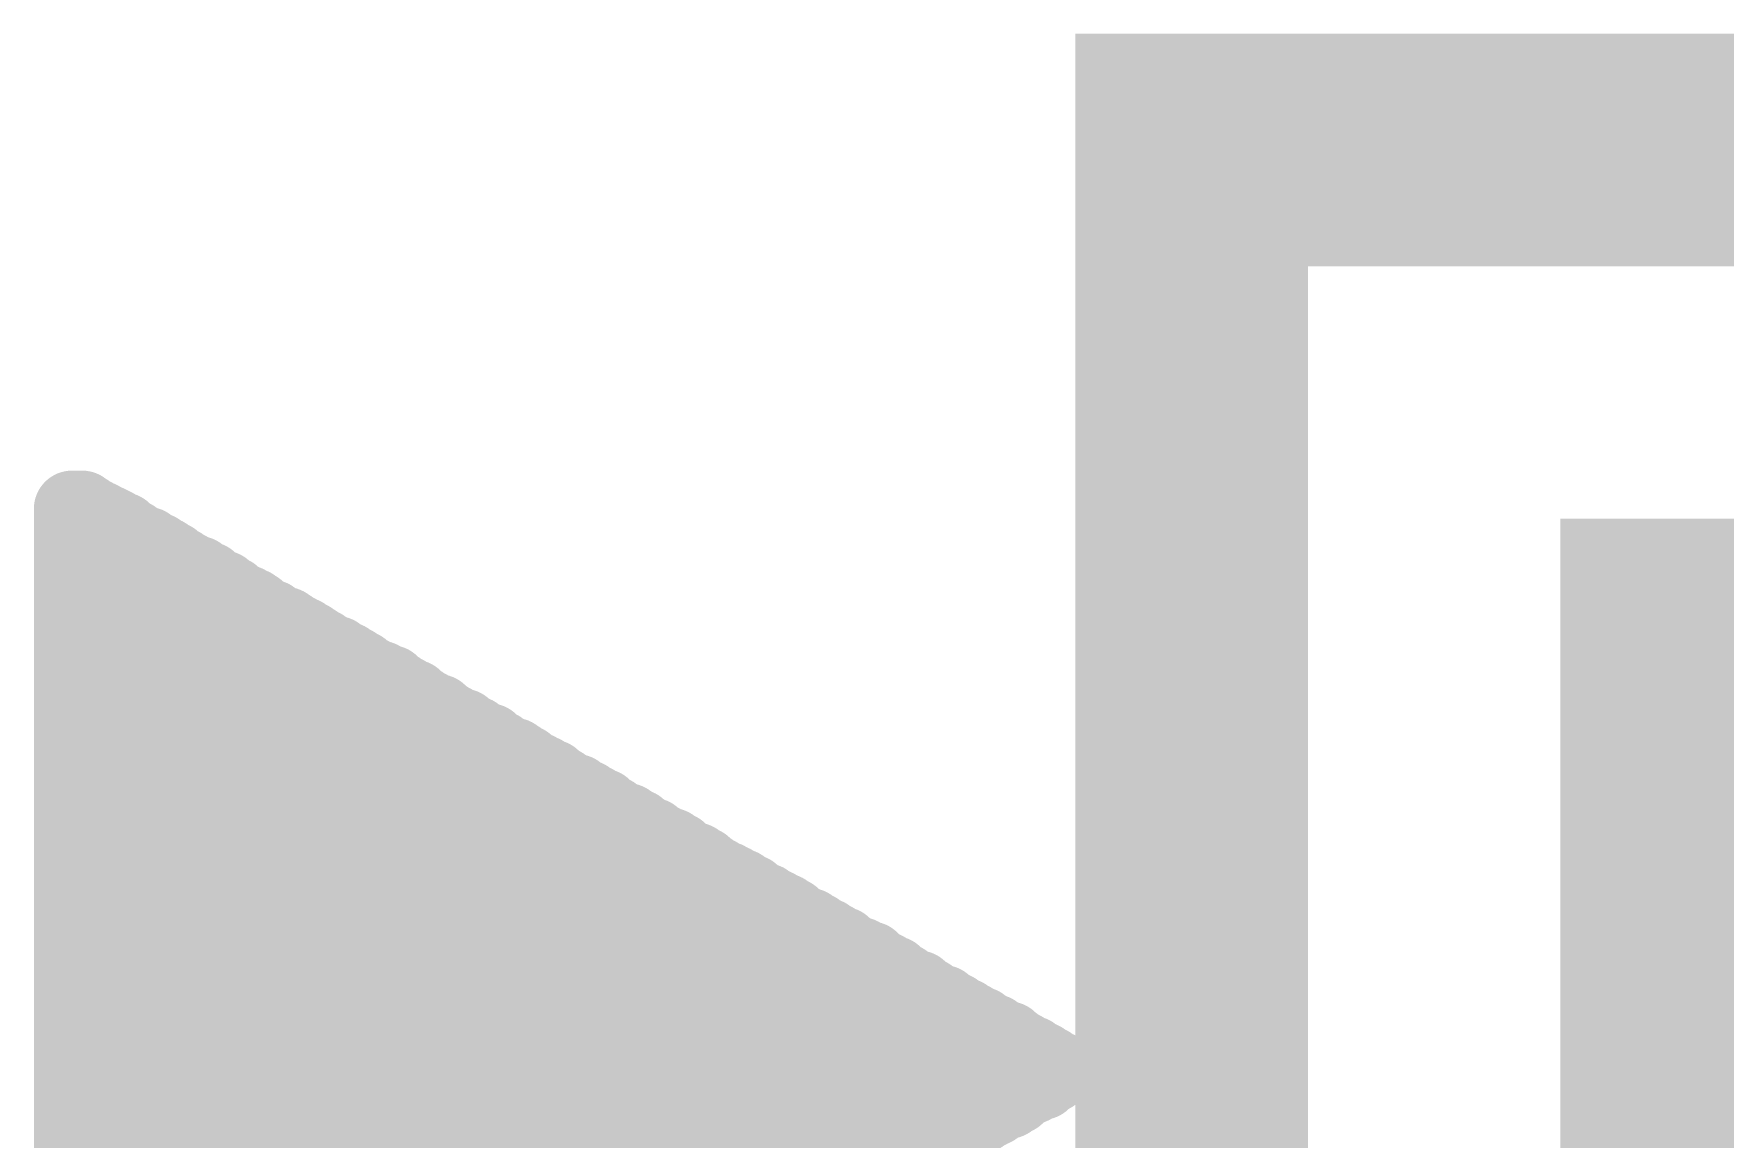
# Model space of a CAD drawing. Header units: millimetres. Extents: x 260 to 357, y 109 to 232.
# Drawn here: x 286.94 to 289.156, y 131.691 to 133.139 of the extents above; entities that cross this region are included whole.
import ezdxf

# ---------------------------------------------------------------- set-up
doc = ezdxf.new("R2010")
doc.units = ezdxf.units.MM
doc.layers.add('PADS_TOP', color=96, linetype='Continuous')
doc.layers.add('PART_TOP_2DLINE_26', color=254, linetype='Continuous')

# ---------------------------------------------------------------- blocks, each defined once
blk = doc.blocks.new('SMOOTH_0$3048')
at = {"const_width": 0.1524}
blk.add_lwpolyline([(-0.0762, 0, 1), (0.0762, 0, 1)], format="xyb", close=True, dxfattribs=at)
blk = doc.blocks.new('SMOOTH_0$1')
at = {"const_width": 0.05}
blk.add_lwpolyline([(-0.025, 0, 1), (0.025, 0, 1)], format="xyb", close=True, dxfattribs=at)
blk = doc.blocks.new('PART_BODY_TOP_31')
at = {"layer": 'PART_TOP_2DLINE_26', "const_width": 0.3048}
blk.add_lwpolyline([(3.81, -1.27), (-1.27, -1.27), (-1.27, 39.497), (-1.27, 39.5478), (3.81, 39.5478), (3.81, 39.497)], close=True, dxfattribs=at)
at = {"layer": 'PART_TOP_2DLINE_26', "const_width": 0.1}
for points in [[(-0.0782, -1.4662), (-0.0782, -2.7368)], [(-0.0763, -1.4662), (-0.0763, -2.7368)], [(-0.0725, -1.4567), (-0.0725, -2.7368)], [(-0.0687, -1.4567), (-0.0687, -2.7368)], [(-0.0668, -1.4472), (-0.0668, -2.7368)], [(-0.063, -1.451), (-0.063, -2.7368)], [(-0.0592, -1.4529), (-0.0592, -2.7368)], [(-0.0573, -1.4567), (-0.0573, -2.7368)], [(-0.0535, -1.4662), (-0.0535, -2.7368)], [(-0.0497, -1.4662), (-0.0497, -2.7368)], [(-0.0878, -1.4891), (-0.0878, -2.7368)], [(-0.0859, -1.4795), (-0.0859, -2.7368)], [(-0.082, -1.4795), (-0.082, -2.7368)], [(-0.0478, -1.4757), (-0.0478, -2.7368)], [(-0.044, -1.4795), (-0.044, -2.7368)], [(-0.0401, -1.4891), (-0.0401, -2.7368)], [(-0.1049, -1.51), (-0.1049, -2.7368)], [(-0.1011, -1.51), (-0.1011, -2.7368)], [(-0.0973, -1.5005), (-0.0973, -2.7368)], [(-0.0954, -1.4986), (-0.0954, -2.7368)], [(-0.0916, -1.491), (-0.0916, -2.7368)], [(-0.0382, -1.491), (-0.0382, -2.7368)], [(-0.0344, -1.4986), (-0.0344, -2.7368)], [(-0.0306, -1.5005), (-0.0306, -2.7368)], [(-0.0287, -1.51), (-0.0287, -2.7368)], [(-0.0249, -1.51), (-0.0249, -2.7368)], [(-0.1144, -1.5291), (-0.1144, -2.7368)], [(-0.1106, -1.5234), (-0.1106, -2.7368)], [(-0.1068, -1.5234), (-0.1068, -2.7368)], [(-0.0211, -1.5234), (-0.0211, -2.7368)], [(-0.0192, -1.5234), (-0.0192, -2.7368)], [(-0.0154, -1.5291), (-0.0154, -2.7368)], [(-0.1259, -1.5557), (-0.1259, -2.7368)], [(-0.124, -1.5462), (-0.124, -2.7368)], [(-0.1202, -1.5424), (-0.1202, -2.7368)], [(-0.1163, -1.5367), (-0.1163, -2.7368)], [(-0.0116, -1.5367), (-0.0116, -2.7368)], [(-0.0097, -1.5424), (-0.0097, -2.7368)], [(-0.0059, -1.5462), (-0.0059, -2.7368)], [(-0.002, -1.5519), (-0.002, -2.7368)], [(-0.0001, -1.5557), (-0.0001, -2.7368)], [(-0.1392, -1.5748), (-0.1392, -2.7368)], [(-0.1354, -1.5672), (-0.1354, -2.7368)], [(-0.1335, -1.5653), (-0.1335, -2.7368)], [(-0.1297, -1.5576), (-0.1297, -2.7368)], [(0.0037, -1.5653), (0.0037, -2.7368)], [(0.0075, -1.5672), (0.0075, -2.7368)], [(0.0094, -1.5748), (0.0094, -2.7368)], [(-0.1525, -1.5957), (-0.1525, -2.7368)], [(-0.1487, -1.5938), (-0.1487, -2.7368)], [(-0.1449, -1.5862), (-0.1449, -2.7368)], [(-0.143, -1.5805), (-0.143, -2.7368)], [(0.0132, -1.5805), (0.0132, -2.7368)], [(0.017, -1.5843), (0.017, -2.7368)], [(0.0189, -1.5938), (0.0189, -2.7368)], [(0.0227, -1.5957), (0.0227, -2.7368)], [(-0.164, -1.6186), (-0.164, -2.7368)], [(-0.1621, -1.6148), (-0.1621, -2.7368)], [(-0.1583, -1.6091), (-0.1583, -2.7368)], [(-0.1544, -1.6034), (-0.1544, -2.7368)], [(0.0265, -1.6034), (0.0265, -2.7368)], [(0.0284, -1.6091), (0.0284, -2.7368)], [(0.0323, -1.6129), (0.0323, -2.7368)], [(0.0361, -1.6186), (0.0361, -2.7368)], [(-0.1773, -1.6415), (-0.1773, -2.7368)], [(-0.1735, -1.6338), (-0.1735, -2.7368)], [(-0.1716, -1.6281), (-0.1716, -2.7368)], [(-0.1678, -1.6281), (-0.1678, -2.7368)], [(0.038, -1.6243), (0.038, -2.7368)], [(0.0418, -1.6281), (0.0418, -2.7368)], [(0.0456, -1.6338), (0.0456, -2.7368)], [(0.0475, -1.6415), (0.0475, -2.7368)], [(-0.1906, -1.6605), (-0.1906, -2.7368)], [(-0.1868, -1.6605), (-0.1868, -2.7368)], [(-0.183, -1.6529), (-0.183, -2.7368)], [(-0.1811, -1.6472), (-0.1811, -2.7368)], [(0.0513, -1.6472), (0.0513, -2.7368)], [(0.0551, -1.6529), (0.0551, -2.7368)], [(0.057, -1.6605), (0.057, -2.7368)], [(0.0608, -1.6605), (0.0608, -2.7368)], [(-0.2021, -1.6853), (-0.2021, -2.7368)], [(-0.2002, -1.6796), (-0.2002, -2.7368)], [(-0.1963, -1.6719), (-0.1963, -2.7368)], [(-0.1925, -1.6719), (-0.1925, -2.7368)], [(0.0646, -1.6719), (0.0646, -2.7368)], [(0.0665, -1.6719), (0.0665, -2.7368)], [(0.0703, -1.6796), (0.0703, -2.7368)], [(0.0742, -1.6853), (0.0742, -2.7368)], [(-0.2154, -1.7043), (-0.2154, -2.7368)], [(-0.2116, -1.7043), (-0.2116, -2.7368)], [(-0.2097, -1.691), (-0.2097, -2.7368)], [(-0.2059, -1.691), (-0.2059, -2.7368)], [(-0.2287, -1.7272), (-0.2287, -2.7368)], [(-0.2249, -1.7272), (-0.2249, -2.7368)], [(-0.2211, -1.7177), (-0.2211, -2.7368)], [(-0.2192, -1.7177), (-0.2192, -2.7368)], [(-0.2402, -1.7481), (-0.2402, -2.7368)], [(-0.2383, -1.7481), (-0.2383, -2.7368)], [(-0.2344, -1.7386), (-0.2344, -2.7368)], [(-0.2306, -1.7367), (-0.2306, -2.7368)], [(-0.2535, -1.771), (-0.2535, -2.7368)], [(-0.2497, -1.771), (-0.2497, -2.7368)], [(-0.2478, -1.7615), (-0.2478, -2.7368)], [(-0.244, -1.7577), (-0.244, -2.7368)], [(-0.2668, -1.7939), (-0.2668, -2.7368)], [(-0.263, -1.7901), (-0.263, -2.7368)], [(-0.2592, -1.7843), (-0.2592, -2.7368)], [(-0.2573, -1.7805), (-0.2573, -2.7368)], [(-0.2783, -1.8148), (-0.2783, -2.7368)], [(-0.2764, -1.8129), (-0.2764, -2.7368)], [(-0.2726, -1.8034), (-0.2726, -2.7368)], [(-0.2687, -1.8034), (-0.2687, -2.7368)], [(-0.2916, -1.8415), (-0.2916, -2.7368)], [(-0.2878, -1.8339), (-0.2878, -2.7368)], [(-0.2859, -1.8282), (-0.2859, -2.7368)], [(-0.2821, -1.8224), (-0.2821, -2.7368)], [(-0.3068, -1.8663), (-0.3068, -2.7368)], [(-0.3049, -1.8605), (-0.3049, -2.7368)], [(-0.3011, -1.8567), (-0.3011, -2.7368)], [(-0.2973, -1.8472), (-0.2973, -2.7368)], [(-0.2954, -1.8472), (-0.2954, -2.7368)], [(-0.3164, -1.8853), (-0.3164, -2.7368)], [(-0.3145, -1.8796), (-0.3145, -2.7368)], [(-0.3106, -1.872), (-0.3106, -2.7368)], [(-0.3335, -1.9101), (-0.3335, -2.7368)], [(-0.3297, -1.9082), (-0.3297, -2.7368)], [(-0.3259, -1.9005), (-0.3259, -2.7368)], [(-0.324, -1.8986), (-0.324, -2.7368)], [(-0.3202, -1.891), (-0.3202, -2.7368)], [(-0.3449, -1.9329), (-0.3449, -2.7368)], [(-0.343, -1.9291), (-0.343, -2.7368)], [(-0.3392, -1.9196), (-0.3392, -2.7368)], [(-0.3354, -1.9177), (-0.3354, -2.7368)], [(-0.3583, -1.952), (-0.3583, -2.7368)], [(-0.3545, -1.952), (-0.3545, -2.7368)], [(-0.3526, -1.9425), (-0.3526, -2.7368)], [(-0.3488, -1.9386), (-0.3488, -2.7368)], [(-0.3716, -1.9767), (-0.3716, -2.7368)], [(-0.3678, -1.9748), (-0.3678, -2.7368)], [(-0.364, -1.9653), (-0.364, -2.7368)], [(-0.3621, -1.9653), (-0.3621, -2.7368)], [(-0.383, -1.9958), (-0.383, -2.7368)], [(-0.3811, -1.9958), (-0.3811, -2.7368)], [(-0.3773, -1.9901), (-0.3773, -2.7368)], [(-0.3735, -1.9844), (-0.3735, -2.7368)], [(-0.3907, -2.0091), (-0.3907, -2.7368)], [(-0.3869, -2.0091), (-0.3869, -2.7368)], [(-0.4097, -2.0415), (-0.4097, -2.7368)], [(-0.4059, -2.0415), (-0.4059, -2.7368)], [(-0.4021, -2.032), (-0.4021, -2.7368)], [(-0.4002, -2.0282), (-0.4002, -2.7368)], [(-0.3964, -2.0225), (-0.3964, -2.7368)], [(-0.3926, -2.0225), (-0.3926, -2.7368)], [(-0.4211, -2.0625), (-0.4211, -2.7368)], [(-0.4192, -2.0625), (-0.4192, -2.7368)], [(-0.4154, -2.0529), (-0.4154, -2.7368)], [(-0.4116, -2.0529), (-0.4116, -2.7368)], [(-0.4307, -2.0853), (-0.4307, -2.7368)], [(-0.4288, -2.0758), (-0.4288, -2.7368)], [(-0.4249, -2.072), (-0.4249, -2.7368)], [(-0.4478, -2.1082), (-0.4478, -2.7368)], [(-0.444, -2.1082), (-0.444, -2.7368)], [(-0.4402, -2.0987), (-0.4402, -2.7368)], [(-0.4383, -2.0949), (-0.4383, -2.7368)], [(-0.4345, -2.0891), (-0.4345, -2.7368)], [(-0.4573, -2.1272), (-0.4573, -2.7368)], [(-0.4535, -2.1196), (-0.4535, -2.7368)], [(-0.4497, -2.1177), (-0.4497, -2.7368)], [(-0.4726, -2.152), (-0.4726, -2.7368)], [(-0.4688, -2.152), (-0.4688, -2.7368)], [(-0.4669, -2.1425), (-0.4669, -2.7368)], [(-0.4631, -2.1387), (-0.4631, -2.7368)], [(-0.4592, -2.133), (-0.4592, -2.7368)], [(-0.4859, -2.1768), (-0.4859, -2.7368)], [(-0.4821, -2.1711), (-0.4821, -2.7368)], [(-0.4783, -2.1653), (-0.4783, -2.7368)], [(-0.4764, -2.1577), (-0.4764, -2.7368)], [(-0.4954, -2.1901), (-0.4954, -2.7368)], [(-0.4916, -2.1901), (-0.4916, -2.7368)], [(-0.4878, -2.1844), (-0.4878, -2.7368)], [(-0.5069, -2.2149), (-0.5069, -2.7368)], [(-0.505, -2.2092), (-0.505, -2.7368)], [(-0.5011, -2.2034), (-0.5011, -2.7368)], [(-0.4973, -2.1996), (-0.4973, -2.7368)], [(-0.5202, -2.2377), (-0.5202, -2.7368)], [(-0.5164, -2.2339), (-0.5164, -2.7368)], [(-0.5145, -2.2244), (-0.5145, -2.7368)], [(-0.5107, -2.2225), (-0.5107, -2.7368)], [(-0.5335, -2.2568), (-0.5335, -2.7368)], [(-0.5297, -2.2568), (-0.5297, -2.7368)], [(-0.5259, -2.2473), (-0.5259, -2.7368)], [(-0.524, -2.2473), (-0.524, -2.7368)], [(-0.545, -2.2796), (-0.545, -2.7368)], [(-0.5431, -2.2796), (-0.5431, -2.7368)], [(-0.5393, -2.2701), (-0.5393, -2.7368)], [(-0.5354, -2.2701), (-0.5354, -2.7368)], [(-0.5583, -2.3006), (-0.5583, -2.7368)], [(-0.5545, -2.3006), (-0.5545, -2.7368)], [(-0.5526, -2.2892), (-0.5526, -2.7368)], [(-0.5488, -2.2892), (-0.5488, -2.7368)], [(-0.5716, -2.3196), (-0.5716, -2.7368)], [(-0.5678, -2.3196), (-0.5678, -2.7368)], [(-0.564, -2.3101), (-0.564, -2.7368)], [(-0.5621, -2.3101), (-0.5621, -2.7368)], [(-0.5831, -2.3463), (-0.5831, -2.7368)], [(-0.5812, -2.3463), (-0.5812, -2.7368)], [(-0.5774, -2.333), (-0.5774, -2.7368)], [(-0.5735, -2.333), (-0.5735, -2.7368)], [(-0.5964, -2.3673), (-0.5964, -2.7368)], [(-0.5926, -2.3654), (-0.5926, -2.7368)], [(-0.5907, -2.3577), (-0.5907, -2.7368)], [(-0.5869, -2.3558), (-0.5869, -2.7368)], [(-0.6097, -2.3901), (-0.6097, -2.7368)], [(-0.6059, -2.3863), (-0.6059, -2.7368)], [(-0.6021, -2.3768), (-0.6021, -2.7368)], [(-0.6002, -2.3768), (-0.6002, -2.7368)], [(-0.625, -2.4187), (-0.625, -2.7368)], [(-0.6212, -2.413), (-0.6212, -2.7368)], [(-0.6193, -2.4092), (-0.6193, -2.7368)], [(-0.6155, -2.4035), (-0.6155, -2.7368)], [(-0.6116, -2.3997), (-0.6116, -2.7368)], [(-0.6383, -2.4416), (-0.6383, -2.7368)], [(-0.6345, -2.4339), (-0.6345, -2.7368)], [(-0.6307, -2.432), (-0.6307, -2.7368)], [(-0.6288, -2.4244), (-0.6288, -2.7368)], [(-0.6497, -2.4625), (-0.6497, -2.7368)], [(-0.6478, -2.4568), (-0.6478, -2.7368)], [(-0.644, -2.4511), (-0.644, -2.7368)], [(-0.6402, -2.4473), (-0.6402, -2.7368)], [(-0.6593, -2.4816), (-0.6593, -2.7368)], [(-0.6574, -2.4759), (-0.6574, -2.7368)], [(-0.6535, -2.4701), (-0.6535, -2.7368)], [(-0.6764, -2.5082), (-0.6764, -2.7368)], [(-0.6726, -2.5006), (-0.6726, -2.7368)], [(-0.6688, -2.4949), (-0.6688, -2.7368)], [(-0.6669, -2.4949), (-0.6669, -2.7368)], [(-0.6631, -2.4892), (-0.6631, -2.7368)], [(-0.6878, -2.5273), (-0.6878, -2.7368)], [(-0.6859, -2.5273), (-0.6859, -2.7368)], [(-0.6821, -2.5197), (-0.6821, -2.7368)], [(-0.6783, -2.514), (-0.6783, -2.7368)], [(-0.7012, -2.5521), (-0.7012, -2.7368)], [(-0.6974, -2.5482), (-0.6974, -2.7368)], [(-0.6955, -2.5387), (-0.6955, -2.7368)], [(-0.6916, -2.5387), (-0.6916, -2.7368)], [(-0.7145, -2.5711), (-0.7145, -2.7368)], [(-0.7107, -2.5711), (-0.7107, -2.7368)], [(-0.7069, -2.5578), (-0.7069, -2.7368)], [(-0.705, -2.5578), (-0.705, -2.7368)], [(-0.7259, -2.594), (-0.7259, -2.7368)], [(-0.724, -2.594), (-0.724, -2.7368)], [(-0.7202, -2.5844), (-0.7202, -2.7368)], [(-0.7164, -2.5806), (-0.7164, -2.7368)], [(-0.7393, -2.6149), (-0.7393, -2.7368)], [(-0.7355, -2.6149), (-0.7355, -2.7368)], [(-0.7336, -2.6054), (-0.7336, -2.7368)], [(-0.7298, -2.6054), (-0.7298, -2.7368)], [(-0.7526, -2.6378), (-0.7526, -2.7368)], [(-0.7488, -2.6378), (-0.7488, -2.7368)], [(-0.745, -2.6244), (-0.745, -2.7368)], [(-0.7431, -2.6244), (-0.7431, -2.7368)], [(-0.764, -2.6625), (-0.764, -2.7368)], [(-0.7621, -2.6568), (-0.7621, -2.7368)], [(-0.7583, -2.6511), (-0.7583, -2.7368)], [(-0.7545, -2.6511), (-0.7545, -2.7368)], [(-0.7774, -2.6816), (-0.7774, -2.7368)], [(-0.7736, -2.6816), (-0.7736, -2.7368)], [(-0.7717, -2.6702), (-0.7717, -2.7368)], [(-0.7679, -2.6702), (-0.7679, -2.7368)], [(-0.7907, -2.7083), (-0.7907, -2.7368)], [(-0.7869, -2.7006), (-0.7869, -2.7368)], [(-0.7831, -2.6949), (-0.7831, -2.7368)], [(-0.7812, -2.6892), (-0.7812, -2.7368)], [(-0.8002, -2.7235), (-0.8002, -2.7368)], [(-0.7964, -2.7178), (-0.7964, -2.7368)], [(-0.7926, -2.714), (-0.7926, -2.7368)]]:
    blk.add_lwpolyline(points, dxfattribs=at)
at = {"layer": 'PART_TOP_2DLINE_26'}
for name, p in [('SMOOTH_0$3048', (-1.27, -1.27)), ('SMOOTH_0$1', (-0.0782, -1.4662)), ('SMOOTH_0$1', (-0.0763, -1.4662)), ('SMOOTH_0$1', (-0.0725, -1.4567)), ('SMOOTH_0$1', (-0.0687, -1.4567)), ('SMOOTH_0$1', (-0.0668, -1.4472)), ('SMOOTH_0$1', (-0.063, -1.451)), ('SMOOTH_0$1', (-0.0592, -1.4529)), ('SMOOTH_0$1', (-0.0573, -1.4567)), ('SMOOTH_0$1', (-0.0535, -1.4662)), ('SMOOTH_0$1', (-0.0497, -1.4662)), ('SMOOTH_0$1', (-0.0878, -1.4891)), ('SMOOTH_0$1', (-0.0859, -1.4795)), ('SMOOTH_0$1', (-0.082, -1.4795)), ('SMOOTH_0$1', (-0.0478, -1.4757)), ('SMOOTH_0$1', (-0.044, -1.4795)), ('SMOOTH_0$1', (-0.0401, -1.4891)), ('SMOOTH_0$1', (-0.1049, -1.51)), ('SMOOTH_0$1', (-0.1011, -1.51)), ('SMOOTH_0$1', (-0.0973, -1.5005)), ('SMOOTH_0$1', (-0.0954, -1.4986)), ('SMOOTH_0$1', (-0.0916, -1.491)), ('SMOOTH_0$1', (-0.0382, -1.491)), ('SMOOTH_0$1', (-0.0344, -1.4986)), ('SMOOTH_0$1', (-0.0306, -1.5005)), ('SMOOTH_0$1', (-0.0287, -1.51)), ('SMOOTH_0$1', (-0.0249, -1.51)), ('SMOOTH_0$1', (-0.1144, -1.5291)), ('SMOOTH_0$1', (-0.1106, -1.5234)), ('SMOOTH_0$1', (-0.1068, -1.5234)), ('SMOOTH_0$1', (-0.0211, -1.5234)), ('SMOOTH_0$1', (-0.0192, -1.5234)), ('SMOOTH_0$1', (-0.0154, -1.5291)), ('SMOOTH_0$1', (-0.1259, -1.5557)), ('SMOOTH_0$1', (-0.124, -1.5462)), ('SMOOTH_0$1', (-0.1202, -1.5424)), ('SMOOTH_0$1', (-0.1163, -1.5367)), ('SMOOTH_0$1', (-0.0116, -1.5367)), ('SMOOTH_0$1', (-0.0097, -1.5424)), ('SMOOTH_0$1', (-0.0059, -1.5462)), ('SMOOTH_0$1', (-0.002, -1.5519)), ('SMOOTH_0$1', (-0.0001, -1.5557)), ('SMOOTH_0$1', (-0.1392, -1.5748)), ('SMOOTH_0$1', (-0.1354, -1.5672)), ('SMOOTH_0$1', (-0.1335, -1.5653)), ('SMOOTH_0$1', (-0.1297, -1.5576)), ('SMOOTH_0$1', (0.0037, -1.5653)), ('SMOOTH_0$1', (0.0075, -1.5672)), ('SMOOTH_0$1', (0.0094, -1.5748)), ('SMOOTH_0$1', (-0.1525, -1.5957)), ('SMOOTH_0$1', (-0.1487, -1.5938)), ('SMOOTH_0$1', (-0.1449, -1.5862)), ('SMOOTH_0$1', (-0.143, -1.5805)), ('SMOOTH_0$1', (0.0132, -1.5805)), ('SMOOTH_0$1', (0.017, -1.5843)), ('SMOOTH_0$1', (0.0189, -1.5938)), ('SMOOTH_0$1', (0.0227, -1.5957)), ('SMOOTH_0$1', (-0.164, -1.6186)), ('SMOOTH_0$1', (-0.1621, -1.6148)), ('SMOOTH_0$1', (-0.1583, -1.6091)), ('SMOOTH_0$1', (-0.1544, -1.6034)), ('SMOOTH_0$1', (0.0265, -1.6034)), ('SMOOTH_0$1', (0.0284, -1.6091)), ('SMOOTH_0$1', (0.0323, -1.6129)), ('SMOOTH_0$1', (0.0361, -1.6186)), ('SMOOTH_0$1', (-0.1773, -1.6415)), ('SMOOTH_0$1', (-0.1735, -1.6338)), ('SMOOTH_0$1', (-0.1716, -1.6281)), ('SMOOTH_0$1', (-0.1678, -1.6281)), ('SMOOTH_0$1', (0.038, -1.6243)), ('SMOOTH_0$1', (0.0418, -1.6281)), ('SMOOTH_0$1', (0.0456, -1.6338)), ('SMOOTH_0$1', (0.0475, -1.6415)), ('SMOOTH_0$1', (-0.1906, -1.6605)), ('SMOOTH_0$1', (-0.1868, -1.6605)), ('SMOOTH_0$1', (-0.183, -1.6529)), ('SMOOTH_0$1', (-0.1811, -1.6472)), ('SMOOTH_0$1', (0.0513, -1.6472)), ('SMOOTH_0$1', (0.0551, -1.6529)), ('SMOOTH_0$1', (0.057, -1.6605)), ('SMOOTH_0$1', (0.0608, -1.6605)), ('SMOOTH_0$1', (-0.2021, -1.6853)), ('SMOOTH_0$1', (-0.2002, -1.6796)), ('SMOOTH_0$1', (-0.1963, -1.6719)), ('SMOOTH_0$1', (-0.1925, -1.6719)), ('SMOOTH_0$1', (0.0646, -1.6719)), ('SMOOTH_0$1', (0.0665, -1.6719)), ('SMOOTH_0$1', (0.0703, -1.6796)), ('SMOOTH_0$1', (0.0742, -1.6853)), ('SMOOTH_0$1', (-0.2154, -1.7043)), ('SMOOTH_0$1', (-0.2116, -1.7043)), ('SMOOTH_0$1', (-0.2097, -1.691)), ('SMOOTH_0$1', (-0.2059, -1.691)), ('SMOOTH_0$1', (-0.2287, -1.7272)), ('SMOOTH_0$1', (-0.2249, -1.7272)), ('SMOOTH_0$1', (-0.2211, -1.7177)), ('SMOOTH_0$1', (-0.2192, -1.7177)), ('SMOOTH_0$1', (-0.2402, -1.7481)), ('SMOOTH_0$1', (-0.2383, -1.7481)), ('SMOOTH_0$1', (-0.2344, -1.7386)), ('SMOOTH_0$1', (-0.2306, -1.7367)), ('SMOOTH_0$1', (-0.2535, -1.771)), ('SMOOTH_0$1', (-0.2497, -1.771)), ('SMOOTH_0$1', (-0.2478, -1.7615)), ('SMOOTH_0$1', (-0.244, -1.7577)), ('SMOOTH_0$1', (-0.2668, -1.7939)), ('SMOOTH_0$1', (-0.263, -1.7901)), ('SMOOTH_0$1', (-0.2592, -1.7843)), ('SMOOTH_0$1', (-0.2573, -1.7805)), ('SMOOTH_0$1', (-0.2783, -1.8148)), ('SMOOTH_0$1', (-0.2764, -1.8129)), ('SMOOTH_0$1', (-0.2726, -1.8034)), ('SMOOTH_0$1', (-0.2687, -1.8034)), ('SMOOTH_0$1', (-0.2916, -1.8415)), ('SMOOTH_0$1', (-0.2878, -1.8339)), ('SMOOTH_0$1', (-0.2859, -1.8282)), ('SMOOTH_0$1', (-0.2821, -1.8224)), ('SMOOTH_0$1', (-0.3068, -1.8663)), ('SMOOTH_0$1', (-0.3049, -1.8605)), ('SMOOTH_0$1', (-0.3011, -1.8567)), ('SMOOTH_0$1', (-0.2973, -1.8472)), ('SMOOTH_0$1', (-0.2954, -1.8472)), ('SMOOTH_0$1', (-0.3164, -1.8853)), ('SMOOTH_0$1', (-0.3145, -1.8796)), ('SMOOTH_0$1', (-0.3106, -1.872)), ('SMOOTH_0$1', (-0.3335, -1.9101)), ('SMOOTH_0$1', (-0.3297, -1.9082)), ('SMOOTH_0$1', (-0.3259, -1.9005)), ('SMOOTH_0$1', (-0.324, -1.8986)), ('SMOOTH_0$1', (-0.3202, -1.891)), ('SMOOTH_0$1', (-0.3449, -1.9329)), ('SMOOTH_0$1', (-0.343, -1.9291)), ('SMOOTH_0$1', (-0.3392, -1.9196)), ('SMOOTH_0$1', (-0.3354, -1.9177)), ('SMOOTH_0$1', (-0.3583, -1.952)), ('SMOOTH_0$1', (-0.3545, -1.952)), ('SMOOTH_0$1', (-0.3526, -1.9425)), ('SMOOTH_0$1', (-0.3488, -1.9386)), ('SMOOTH_0$1', (-0.3716, -1.9767)), ('SMOOTH_0$1', (-0.3678, -1.9748)), ('SMOOTH_0$1', (-0.364, -1.9653)), ('SMOOTH_0$1', (-0.3621, -1.9653)), ('SMOOTH_0$1', (-0.383, -1.9958)), ('SMOOTH_0$1', (-0.3811, -1.9958)), ('SMOOTH_0$1', (-0.3773, -1.9901)), ('SMOOTH_0$1', (-0.3735, -1.9844)), ('SMOOTH_0$1', (-0.3907, -2.0091)), ('SMOOTH_0$1', (-0.3869, -2.0091)), ('SMOOTH_0$1', (-0.4097, -2.0415)), ('SMOOTH_0$1', (-0.4059, -2.0415)), ('SMOOTH_0$1', (-0.4021, -2.032)), ('SMOOTH_0$1', (-0.4002, -2.0282)), ('SMOOTH_0$1', (-0.3964, -2.0225)), ('SMOOTH_0$1', (-0.3926, -2.0225)), ('SMOOTH_0$1', (-0.4211, -2.0625)), ('SMOOTH_0$1', (-0.4192, -2.0625)), ('SMOOTH_0$1', (-0.4154, -2.0529)), ('SMOOTH_0$1', (-0.4116, -2.0529)), ('SMOOTH_0$1', (-0.4307, -2.0853)), ('SMOOTH_0$1', (-0.4288, -2.0758)), ('SMOOTH_0$1', (-0.4249, -2.072)), ('SMOOTH_0$1', (-0.4478, -2.1082)), ('SMOOTH_0$1', (-0.444, -2.1082)), ('SMOOTH_0$1', (-0.4402, -2.0987)), ('SMOOTH_0$1', (-0.4383, -2.0949)), ('SMOOTH_0$1', (-0.4345, -2.0891)), ('SMOOTH_0$1', (-0.4573, -2.1272)), ('SMOOTH_0$1', (-0.4535, -2.1196)), ('SMOOTH_0$1', (-0.4497, -2.1177)), ('SMOOTH_0$1', (-0.4726, -2.152)), ('SMOOTH_0$1', (-0.4688, -2.152)), ('SMOOTH_0$1', (-0.4669, -2.1425)), ('SMOOTH_0$1', (-0.4631, -2.1387)), ('SMOOTH_0$1', (-0.4592, -2.133)), ('SMOOTH_0$1', (-0.4859, -2.1768)), ('SMOOTH_0$1', (-0.4821, -2.1711)), ('SMOOTH_0$1', (-0.4783, -2.1653)), ('SMOOTH_0$1', (-0.4764, -2.1577)), ('SMOOTH_0$1', (-0.4954, -2.1901)), ('SMOOTH_0$1', (-0.4916, -2.1901)), ('SMOOTH_0$1', (-0.4878, -2.1844)), ('SMOOTH_0$1', (-0.5069, -2.2149)), ('SMOOTH_0$1', (-0.505, -2.2092)), ('SMOOTH_0$1', (-0.5011, -2.2034)), ('SMOOTH_0$1', (-0.4973, -2.1996)), ('SMOOTH_0$1', (-0.5202, -2.2377)), ('SMOOTH_0$1', (-0.5164, -2.2339)), ('SMOOTH_0$1', (-0.5145, -2.2244)), ('SMOOTH_0$1', (-0.5107, -2.2225)), ('SMOOTH_0$1', (-0.5335, -2.2568)), ('SMOOTH_0$1', (-0.5297, -2.2568)), ('SMOOTH_0$1', (-0.5259, -2.2473)), ('SMOOTH_0$1', (-0.524, -2.2473)), ('SMOOTH_0$1', (-0.545, -2.2796)), ('SMOOTH_0$1', (-0.5431, -2.2796)), ('SMOOTH_0$1', (-0.5393, -2.2701)), ('SMOOTH_0$1', (-0.5354, -2.2701)), ('SMOOTH_0$1', (-0.5583, -2.3006)), ('SMOOTH_0$1', (-0.5545, -2.3006)), ('SMOOTH_0$1', (-0.5526, -2.2892)), ('SMOOTH_0$1', (-0.5488, -2.2892)), ('SMOOTH_0$1', (-0.5716, -2.3196)), ('SMOOTH_0$1', (-0.5678, -2.3196)), ('SMOOTH_0$1', (-0.564, -2.3101)), ('SMOOTH_0$1', (-0.5621, -2.3101)), ('SMOOTH_0$1', (-0.5831, -2.3463)), ('SMOOTH_0$1', (-0.5812, -2.3463)), ('SMOOTH_0$1', (-0.5774, -2.333)), ('SMOOTH_0$1', (-0.5735, -2.333)), ('SMOOTH_0$1', (-0.5964, -2.3673)), ('SMOOTH_0$1', (-0.5926, -2.3654)), ('SMOOTH_0$1', (-0.5907, -2.3577)), ('SMOOTH_0$1', (-0.5869, -2.3558)), ('SMOOTH_0$1', (-0.6097, -2.3901)), ('SMOOTH_0$1', (-0.6059, -2.3863)), ('SMOOTH_0$1', (-0.6021, -2.3768)), ('SMOOTH_0$1', (-0.6002, -2.3768)), ('SMOOTH_0$1', (-0.625, -2.4187)), ('SMOOTH_0$1', (-0.6212, -2.413)), ('SMOOTH_0$1', (-0.6193, -2.4092)), ('SMOOTH_0$1', (-0.6155, -2.4035)), ('SMOOTH_0$1', (-0.6116, -2.3997)), ('SMOOTH_0$1', (-0.6383, -2.4416)), ('SMOOTH_0$1', (-0.6345, -2.4339)), ('SMOOTH_0$1', (-0.6307, -2.432)), ('SMOOTH_0$1', (-0.6288, -2.4244)), ('SMOOTH_0$1', (-0.6497, -2.4625)), ('SMOOTH_0$1', (-0.6478, -2.4568)), ('SMOOTH_0$1', (-0.644, -2.4511)), ('SMOOTH_0$1', (-0.6402, -2.4473)), ('SMOOTH_0$1', (-0.6593, -2.4816)), ('SMOOTH_0$1', (-0.6574, -2.4759)), ('SMOOTH_0$1', (-0.6535, -2.4701)), ('SMOOTH_0$1', (-0.6764, -2.5082)), ('SMOOTH_0$1', (-0.6726, -2.5006)), ('SMOOTH_0$1', (-0.6688, -2.4949)), ('SMOOTH_0$1', (-0.6669, -2.4949)), ('SMOOTH_0$1', (-0.6631, -2.4892)), ('SMOOTH_0$1', (-0.6878, -2.5273)), ('SMOOTH_0$1', (-0.6859, -2.5273)), ('SMOOTH_0$1', (-0.6821, -2.5197)), ('SMOOTH_0$1', (-0.6783, -2.514)), ('SMOOTH_0$1', (-0.7012, -2.5521)), ('SMOOTH_0$1', (-0.6974, -2.5482)), ('SMOOTH_0$1', (-0.6955, -2.5387)), ('SMOOTH_0$1', (-0.6916, -2.5387)), ('SMOOTH_0$1', (-0.7145, -2.5711)), ('SMOOTH_0$1', (-0.7107, -2.5711)), ('SMOOTH_0$1', (-0.7069, -2.5578)), ('SMOOTH_0$1', (-0.705, -2.5578)), ('SMOOTH_0$1', (-0.7259, -2.594)), ('SMOOTH_0$1', (-0.724, -2.594)), ('SMOOTH_0$1', (-0.7202, -2.5844)), ('SMOOTH_0$1', (-0.7164, -2.5806)), ('SMOOTH_0$1', (-0.7393, -2.6149)), ('SMOOTH_0$1', (-0.7355, -2.6149)), ('SMOOTH_0$1', (-0.7336, -2.6054)), ('SMOOTH_0$1', (-0.7298, -2.6054)), ('SMOOTH_0$1', (-0.7526, -2.6378)), ('SMOOTH_0$1', (-0.7488, -2.6378)), ('SMOOTH_0$1', (-0.745, -2.6244)), ('SMOOTH_0$1', (-0.7431, -2.6244)), ('SMOOTH_0$1', (-0.764, -2.6625)), ('SMOOTH_0$1', (-0.7621, -2.6568)), ('SMOOTH_0$1', (-0.7583, -2.6511)), ('SMOOTH_0$1', (-0.7545, -2.6511)), ('SMOOTH_0$1', (-0.7774, -2.6816)), ('SMOOTH_0$1', (-0.7736, -2.6816)), ('SMOOTH_0$1', (-0.7717, -2.6702)), ('SMOOTH_0$1', (-0.7679, -2.6702)), ('SMOOTH_0$1', (-0.7907, -2.7083)), ('SMOOTH_0$1', (-0.7869, -2.7006)), ('SMOOTH_0$1', (-0.7831, -2.6949)), ('SMOOTH_0$1', (-0.7812, -2.6892)), ('SMOOTH_0$1', (-0.8002, -2.7235)), ('SMOOTH_0$1', (-0.7964, -2.7178)), ('SMOOTH_0$1', (-0.7926, -2.714)), ('SMOOTH_0$1', (-0.8002, -2.7368)), ('SMOOTH_0$1', (-0.7964, -2.7368)), ('SMOOTH_0$1', (-0.7926, -2.7368)), ('SMOOTH_0$1', (-0.7907, -2.7368)), ('SMOOTH_0$1', (-0.7869, -2.7368)), ('SMOOTH_0$1', (-0.7831, -2.7368)), ('SMOOTH_0$1', (-0.7812, -2.7368)), ('SMOOTH_0$1', (-0.7774, -2.7368)), ('SMOOTH_0$1', (-0.7736, -2.7368)), ('SMOOTH_0$1', (-0.7717, -2.7368)), ('SMOOTH_0$1', (-0.7679, -2.7368)), ('SMOOTH_0$1', (-0.764, -2.7368)), ('SMOOTH_0$1', (-0.7621, -2.7368)), ('SMOOTH_0$1', (-0.7583, -2.7368)), ('SMOOTH_0$1', (-0.7545, -2.7368)), ('SMOOTH_0$1', (-0.7526, -2.7368)), ('SMOOTH_0$1', (-0.7488, -2.7368)), ('SMOOTH_0$1', (-0.745, -2.7368)), ('SMOOTH_0$1', (-0.7431, -2.7368)), ('SMOOTH_0$1', (-0.7393, -2.7368)), ('SMOOTH_0$1', (-0.7355, -2.7368)), ('SMOOTH_0$1', (-0.7336, -2.7368)), ('SMOOTH_0$1', (-0.7298, -2.7368)), ('SMOOTH_0$1', (-0.7259, -2.7368)), ('SMOOTH_0$1', (-0.724, -2.7368)), ('SMOOTH_0$1', (-0.7202, -2.7368)), ('SMOOTH_0$1', (-0.7164, -2.7368)), ('SMOOTH_0$1', (-0.7145, -2.7368)), ('SMOOTH_0$1', (-0.7107, -2.7368)), ('SMOOTH_0$1', (-0.7069, -2.7368)), ('SMOOTH_0$1', (-0.705, -2.7368)), ('SMOOTH_0$1', (-0.7012, -2.7368)), ('SMOOTH_0$1', (-0.6974, -2.7368)), ('SMOOTH_0$1', (-0.6955, -2.7368)), ('SMOOTH_0$1', (-0.6916, -2.7368)), ('SMOOTH_0$1', (-0.6878, -2.7368)), ('SMOOTH_0$1', (-0.6859, -2.7368)), ('SMOOTH_0$1', (-0.6821, -2.7368)), ('SMOOTH_0$1', (-0.6783, -2.7368)), ('SMOOTH_0$1', (-0.6764, -2.7368)), ('SMOOTH_0$1', (-0.6726, -2.7368)), ('SMOOTH_0$1', (-0.6688, -2.7368)), ('SMOOTH_0$1', (-0.6669, -2.7368)), ('SMOOTH_0$1', (-0.6631, -2.7368)), ('SMOOTH_0$1', (-0.6593, -2.7368)), ('SMOOTH_0$1', (-0.6574, -2.7368)), ('SMOOTH_0$1', (-0.6535, -2.7368)), ('SMOOTH_0$1', (-0.6497, -2.7368)), ('SMOOTH_0$1', (-0.6478, -2.7368)), ('SMOOTH_0$1', (-0.644, -2.7368)), ('SMOOTH_0$1', (-0.6402, -2.7368)), ('SMOOTH_0$1', (-0.6383, -2.7368)), ('SMOOTH_0$1', (-0.6345, -2.7368)), ('SMOOTH_0$1', (-0.6307, -2.7368)), ('SMOOTH_0$1', (-0.6288, -2.7368)), ('SMOOTH_0$1', (-0.625, -2.7368)), ('SMOOTH_0$1', (-0.6212, -2.7368)), ('SMOOTH_0$1', (-0.6193, -2.7368)), ('SMOOTH_0$1', (-0.6155, -2.7368)), ('SMOOTH_0$1', (-0.6116, -2.7368)), ('SMOOTH_0$1', (-0.6097, -2.7368)), ('SMOOTH_0$1', (-0.6059, -2.7368)), ('SMOOTH_0$1', (-0.6021, -2.7368)), ('SMOOTH_0$1', (-0.6002, -2.7368)), ('SMOOTH_0$1', (-0.5964, -2.7368)), ('SMOOTH_0$1', (-0.5926, -2.7368)), ('SMOOTH_0$1', (-0.5907, -2.7368)), ('SMOOTH_0$1', (-0.5869, -2.7368)), ('SMOOTH_0$1', (-0.5831, -2.7368)), ('SMOOTH_0$1', (-0.5812, -2.7368)), ('SMOOTH_0$1', (-0.5774, -2.7368)), ('SMOOTH_0$1', (-0.5735, -2.7368)), ('SMOOTH_0$1', (-0.5716, -2.7368)), ('SMOOTH_0$1', (-0.5678, -2.7368)), ('SMOOTH_0$1', (-0.564, -2.7368)), ('SMOOTH_0$1', (-0.5621, -2.7368)), ('SMOOTH_0$1', (-0.5583, -2.7368)), ('SMOOTH_0$1', (-0.5545, -2.7368)), ('SMOOTH_0$1', (-0.5526, -2.7368)), ('SMOOTH_0$1', (-0.5488, -2.7368)), ('SMOOTH_0$1', (-0.545, -2.7368)), ('SMOOTH_0$1', (-0.5431, -2.7368)), ('SMOOTH_0$1', (-0.5393, -2.7368)), ('SMOOTH_0$1', (-0.5354, -2.7368)), ('SMOOTH_0$1', (-0.5335, -2.7368)), ('SMOOTH_0$1', (-0.5297, -2.7368)), ('SMOOTH_0$1', (-0.5259, -2.7368)), ('SMOOTH_0$1', (-0.524, -2.7368)), ('SMOOTH_0$1', (-0.5202, -2.7368)), ('SMOOTH_0$1', (-0.5164, -2.7368)), ('SMOOTH_0$1', (-0.5145, -2.7368)), ('SMOOTH_0$1', (-0.5107, -2.7368)), ('SMOOTH_0$1', (-0.5069, -2.7368)), ('SMOOTH_0$1', (-0.505, -2.7368)), ('SMOOTH_0$1', (-0.5011, -2.7368)), ('SMOOTH_0$1', (-0.4973, -2.7368)), ('SMOOTH_0$1', (-0.4954, -2.7368)), ('SMOOTH_0$1', (-0.4916, -2.7368)), ('SMOOTH_0$1', (-0.4878, -2.7368)), ('SMOOTH_0$1', (-0.4859, -2.7368)), ('SMOOTH_0$1', (-0.4821, -2.7368)), ('SMOOTH_0$1', (-0.4783, -2.7368)), ('SMOOTH_0$1', (-0.4764, -2.7368)), ('SMOOTH_0$1', (-0.4726, -2.7368)), ('SMOOTH_0$1', (-0.4688, -2.7368)), ('SMOOTH_0$1', (-0.4669, -2.7368)), ('SMOOTH_0$1', (-0.4631, -2.7368)), ('SMOOTH_0$1', (-0.4592, -2.7368)), ('SMOOTH_0$1', (-0.4573, -2.7368)), ('SMOOTH_0$1', (-0.4535, -2.7368)), ('SMOOTH_0$1', (-0.4497, -2.7368)), ('SMOOTH_0$1', (-0.4478, -2.7368)), ('SMOOTH_0$1', (-0.444, -2.7368)), ('SMOOTH_0$1', (-0.4402, -2.7368)), ('SMOOTH_0$1', (-0.4383, -2.7368)), ('SMOOTH_0$1', (-0.4345, -2.7368)), ('SMOOTH_0$1', (-0.4307, -2.7368)), ('SMOOTH_0$1', (-0.4288, -2.7368)), ('SMOOTH_0$1', (-0.4249, -2.7368)), ('SMOOTH_0$1', (-0.4211, -2.7368)), ('SMOOTH_0$1', (-0.4192, -2.7368)), ('SMOOTH_0$1', (-0.4154, -2.7368)), ('SMOOTH_0$1', (-0.4116, -2.7368)), ('SMOOTH_0$1', (-0.4097, -2.7368)), ('SMOOTH_0$1', (-0.4059, -2.7368)), ('SMOOTH_0$1', (-0.4021, -2.7368)), ('SMOOTH_0$1', (-0.4002, -2.7368)), ('SMOOTH_0$1', (-0.3964, -2.7368)), ('SMOOTH_0$1', (-0.3926, -2.7368)), ('SMOOTH_0$1', (-0.3907, -2.7368)), ('SMOOTH_0$1', (-0.3869, -2.7368)), ('SMOOTH_0$1', (-0.383, -2.7368)), ('SMOOTH_0$1', (-0.3811, -2.7368)), ('SMOOTH_0$1', (-0.3773, -2.7368)), ('SMOOTH_0$1', (-0.3735, -2.7368)), ('SMOOTH_0$1', (-0.3716, -2.7368)), ('SMOOTH_0$1', (-0.3678, -2.7368)), ('SMOOTH_0$1', (-0.364, -2.7368)), ('SMOOTH_0$1', (-0.3621, -2.7368)), ('SMOOTH_0$1', (-0.3583, -2.7368)), ('SMOOTH_0$1', (-0.3545, -2.7368)), ('SMOOTH_0$1', (-0.3526, -2.7368)), ('SMOOTH_0$1', (-0.3488, -2.7368)), ('SMOOTH_0$1', (-0.3449, -2.7368)), ('SMOOTH_0$1', (-0.343, -2.7368)), ('SMOOTH_0$1', (-0.3392, -2.7368)), ('SMOOTH_0$1', (-0.3354, -2.7368)), ('SMOOTH_0$1', (-0.3335, -2.7368)), ('SMOOTH_0$1', (-0.3297, -2.7368)), ('SMOOTH_0$1', (-0.3259, -2.7368)), ('SMOOTH_0$1', (-0.324, -2.7368)), ('SMOOTH_0$1', (-0.3202, -2.7368)), ('SMOOTH_0$1', (-0.3164, -2.7368)), ('SMOOTH_0$1', (-0.3145, -2.7368)), ('SMOOTH_0$1', (-0.3106, -2.7368)), ('SMOOTH_0$1', (-0.3068, -2.7368)), ('SMOOTH_0$1', (-0.3049, -2.7368)), ('SMOOTH_0$1', (-0.3011, -2.7368)), ('SMOOTH_0$1', (-0.2973, -2.7368)), ('SMOOTH_0$1', (-0.2954, -2.7368)), ('SMOOTH_0$1', (-0.2916, -2.7368)), ('SMOOTH_0$1', (-0.2878, -2.7368)), ('SMOOTH_0$1', (-0.2859, -2.7368)), ('SMOOTH_0$1', (-0.2821, -2.7368)), ('SMOOTH_0$1', (-0.2783, -2.7368)), ('SMOOTH_0$1', (-0.2764, -2.7368)), ('SMOOTH_0$1', (-0.2726, -2.7368)), ('SMOOTH_0$1', (-0.2687, -2.7368)), ('SMOOTH_0$1', (-0.2668, -2.7368)), ('SMOOTH_0$1', (-0.263, -2.7368)), ('SMOOTH_0$1', (-0.2592, -2.7368)), ('SMOOTH_0$1', (-0.2573, -2.7368)), ('SMOOTH_0$1', (-0.2535, -2.7368)), ('SMOOTH_0$1', (-0.2497, -2.7368)), ('SMOOTH_0$1', (-0.2478, -2.7368)), ('SMOOTH_0$1', (-0.244, -2.7368)), ('SMOOTH_0$1', (-0.2402, -2.7368)), ('SMOOTH_0$1', (-0.2383, -2.7368)), ('SMOOTH_0$1', (-0.2344, -2.7368)), ('SMOOTH_0$1', (-0.2306, -2.7368)), ('SMOOTH_0$1', (-0.2287, -2.7368)), ('SMOOTH_0$1', (-0.2249, -2.7368)), ('SMOOTH_0$1', (-0.2211, -2.7368)), ('SMOOTH_0$1', (-0.2192, -2.7368)), ('SMOOTH_0$1', (-0.2154, -2.7368)), ('SMOOTH_0$1', (-0.2116, -2.7368)), ('SMOOTH_0$1', (-0.2097, -2.7368)), ('SMOOTH_0$1', (-0.2059, -2.7368)), ('SMOOTH_0$1', (-0.2021, -2.7368)), ('SMOOTH_0$1', (-0.2002, -2.7368)), ('SMOOTH_0$1', (-0.1963, -2.7368)), ('SMOOTH_0$1', (-0.1925, -2.7368)), ('SMOOTH_0$1', (-0.1906, -2.7368)), ('SMOOTH_0$1', (-0.1868, -2.7368)), ('SMOOTH_0$1', (-0.183, -2.7368)), ('SMOOTH_0$1', (-0.1811, -2.7368)), ('SMOOTH_0$1', (-0.1773, -2.7368)), ('SMOOTH_0$1', (-0.1735, -2.7368)), ('SMOOTH_0$1', (-0.1716, -2.7368)), ('SMOOTH_0$1', (-0.1678, -2.7368)), ('SMOOTH_0$1', (-0.164, -2.7368)), ('SMOOTH_0$1', (-0.1621, -2.7368)), ('SMOOTH_0$1', (-0.1583, -2.7368)), ('SMOOTH_0$1', (-0.1544, -2.7368)), ('SMOOTH_0$1', (-0.1525, -2.7368)), ('SMOOTH_0$1', (-0.1487, -2.7368)), ('SMOOTH_0$1', (-0.1449, -2.7368)), ('SMOOTH_0$1', (-0.143, -2.7368)), ('SMOOTH_0$1', (-0.1392, -2.7368)), ('SMOOTH_0$1', (-0.1354, -2.7368)), ('SMOOTH_0$1', (-0.1335, -2.7368)), ('SMOOTH_0$1', (-0.1297, -2.7368)), ('SMOOTH_0$1', (-0.1259, -2.7368)), ('SMOOTH_0$1', (-0.124, -2.7368)), ('SMOOTH_0$1', (-0.1202, -2.7368)), ('SMOOTH_0$1', (-0.1163, -2.7368)), ('SMOOTH_0$1', (-0.1144, -2.7368)), ('SMOOTH_0$1', (-0.1106, -2.7368)), ('SMOOTH_0$1', (-0.1068, -2.7368)), ('SMOOTH_0$1', (-0.1049, -2.7368)), ('SMOOTH_0$1', (-0.1011, -2.7368)), ('SMOOTH_0$1', (-0.0973, -2.7368)), ('SMOOTH_0$1', (-0.0954, -2.7368)), ('SMOOTH_0$1', (-0.0916, -2.7368)), ('SMOOTH_0$1', (-0.0878, -2.7368)), ('SMOOTH_0$1', (-0.0859, -2.7368)), ('SMOOTH_0$1', (-0.082, -2.7368)), ('SMOOTH_0$1', (-0.0782, -2.7368)), ('SMOOTH_0$1', (-0.0763, -2.7368)), ('SMOOTH_0$1', (-0.0725, -2.7368)), ('SMOOTH_0$1', (-0.0687, -2.7368)), ('SMOOTH_0$1', (-0.0668, -2.7368)), ('SMOOTH_0$1', (-0.063, -2.7368)), ('SMOOTH_0$1', (-0.0592, -2.7368)), ('SMOOTH_0$1', (-0.0573, -2.7368)), ('SMOOTH_0$1', (-0.0535, -2.7368)), ('SMOOTH_0$1', (-0.0497, -2.7368)), ('SMOOTH_0$1', (-0.0478, -2.7368)), ('SMOOTH_0$1', (-0.044, -2.7368)), ('SMOOTH_0$1', (-0.0401, -2.7368)), ('SMOOTH_0$1', (-0.0382, -2.7368)), ('SMOOTH_0$1', (-0.0344, -2.7368)), ('SMOOTH_0$1', (-0.0306, -2.7368)), ('SMOOTH_0$1', (-0.0287, -2.7368)), ('SMOOTH_0$1', (-0.0249, -2.7368)), ('SMOOTH_0$1', (-0.0211, -2.7368)), ('SMOOTH_0$1', (-0.0192, -2.7368)), ('SMOOTH_0$1', (-0.0154, -2.7368)), ('SMOOTH_0$1', (-0.0116, -2.7368)), ('SMOOTH_0$1', (-0.0097, -2.7368)), ('SMOOTH_0$1', (-0.0059, -2.7368)), ('SMOOTH_0$1', (-0.002, -2.7368)), ('SMOOTH_0$1', (-0.0001, -2.7368)), ('SMOOTH_0$1', (0.0037, -2.7368)), ('SMOOTH_0$1', (0.0075, -2.7368)), ('SMOOTH_0$1', (0.0094, -2.7368)), ('SMOOTH_0$1', (0.0132, -2.7368)), ('SMOOTH_0$1', (0.017, -2.7368)), ('SMOOTH_0$1', (0.0189, -2.7368)), ('SMOOTH_0$1', (0.0227, -2.7368)), ('SMOOTH_0$1', (0.0265, -2.7368)), ('SMOOTH_0$1', (0.0284, -2.7368)), ('SMOOTH_0$1', (0.0323, -2.7368)), ('SMOOTH_0$1', (0.0361, -2.7368)), ('SMOOTH_0$1', (0.038, -2.7368)), ('SMOOTH_0$1', (0.0418, -2.7368)), ('SMOOTH_0$1', (0.0456, -2.7368)), ('SMOOTH_0$1', (0.0475, -2.7368)), ('SMOOTH_0$1', (0.0513, -2.7368)), ('SMOOTH_0$1', (0.0551, -2.7368)), ('SMOOTH_0$1', (0.057, -2.7368)), ('SMOOTH_0$1', (0.0608, -2.7368)), ('SMOOTH_0$1', (0.0646, -2.7368)), ('SMOOTH_0$1', (0.0665, -2.7368)), ('SMOOTH_0$1', (0.0703, -2.7368)), ('SMOOTH_0$1', (0.0742, -2.7368))]:
    blk.add_blockref(name, p, dxfattribs=at)
blk = doc.blocks.new('PAD_52')
at = {"const_width": 1.5748}
blk.add_lwpolyline([(-0.7874, 0), (0.7874, 0)], dxfattribs=at)
blk = doc.blocks.new('STK_TOP_95')
at = {"layer": 'PADS_TOP', "rotation": 90}
blk.add_blockref('PAD_52', (0, 0), dxfattribs=at)
blk = doc.blocks.new('SYM_TOP_31')
for name in ['PART_BODY_TOP_31', 'STK_TOP_95']:
    blk.add_blockref(name, (0, 0))
blk = doc.blocks.new('PART_TOP_147')
blk.add_blockref('SYM_TOP_31', (0, 0))

msp = doc.modelspace()

# ---------------------------------------------------------------- block references
at = {"rotation": 270}
msp.add_blockref('PART_TOP_147', (289.7272, 131.7164), dxfattribs=at)

doc.saveas('drawing.dxf')
